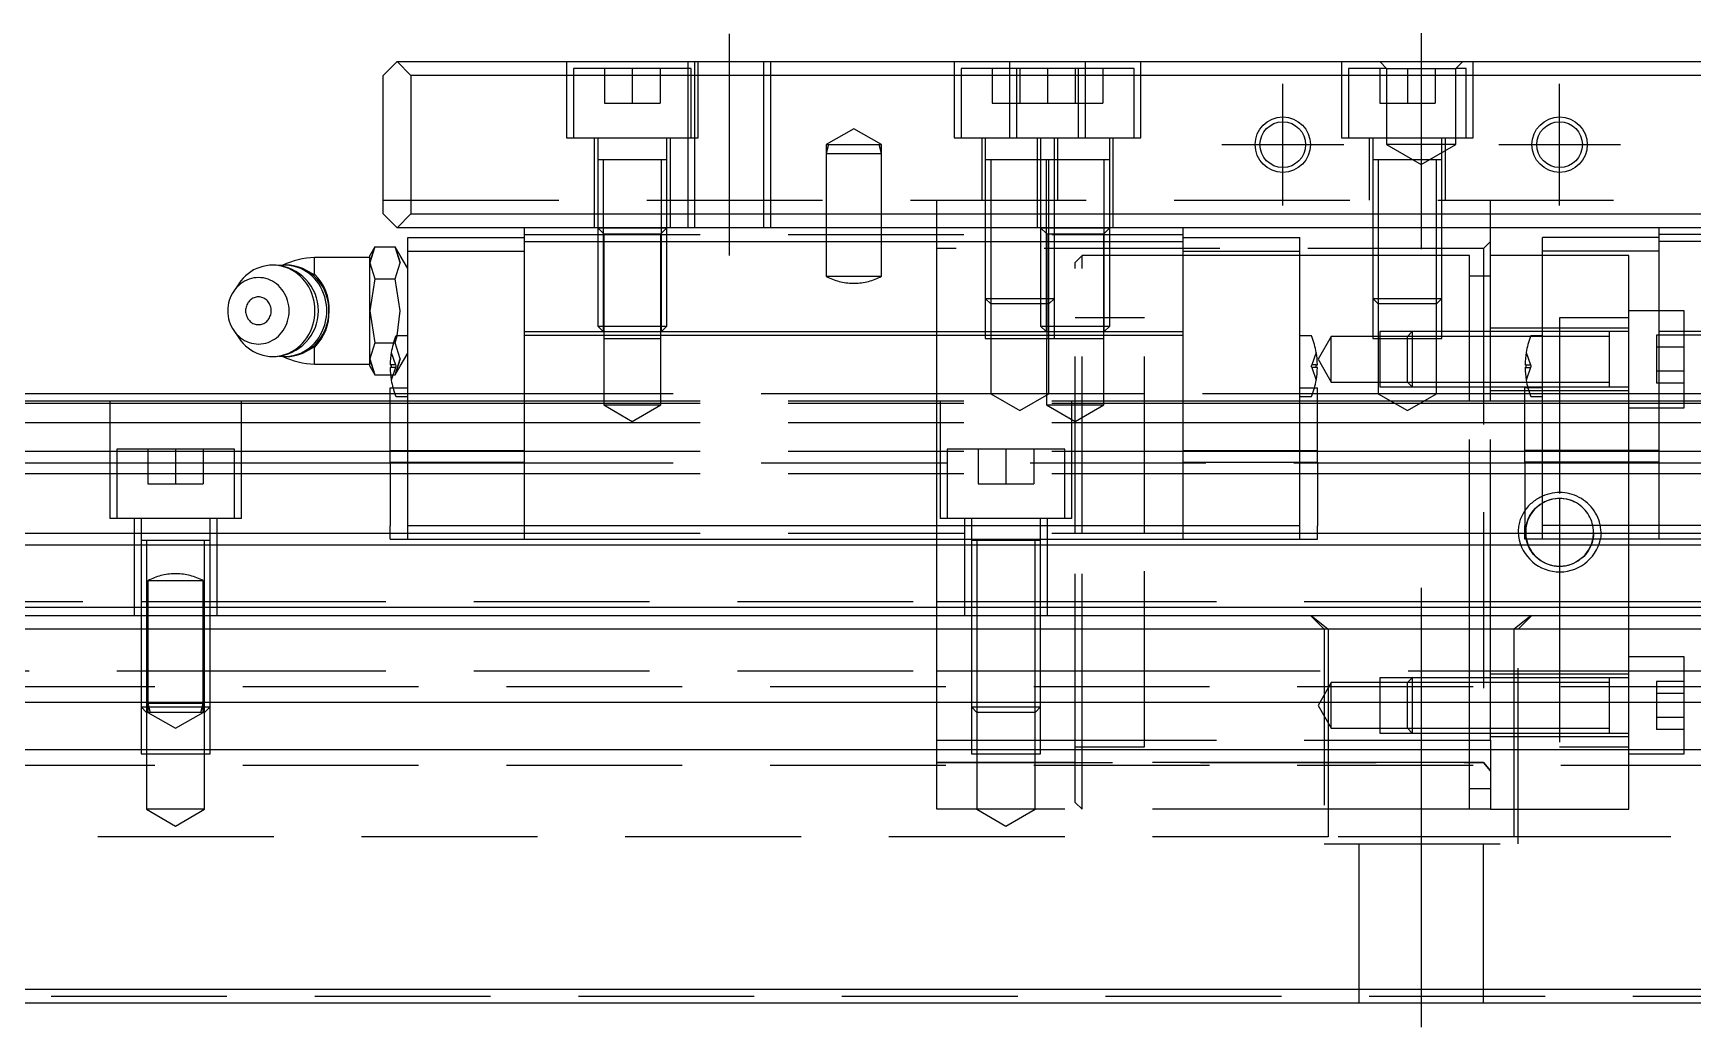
# Model space of a CAD drawing. Extents: x -25 to 921, y -348 to 120.
# Drawn here: x 189.7 to 309.6, y -324.6 to -252.5 of the extents above; entities that cross this region are included whole.
import ezdxf

# ---------------------------------------------------------------- set-up
doc = ezdxf.new("R2010")
doc.units = 0
doc.linetypes.add('CENTER', pattern=[50.8, 31.75, -6.35, 6.35, -6.35])
doc.linetypes.add('DASHED', pattern=[19.05, 12.7, -6.35])
doc.layers.get('0').update_dxf_attribs({"linetype": 'CONTINUOUS'})
doc.layers.add('CENTER', color=1, linetype='CENTER')

msp = doc.modelspace()

# ---------------------------------------------------------------- linework, layer by layer
at = {"color": 7, "linetype": 'CONTINUOUS'}
for p, q in [((216, -254.57), (215, -255.57)), ((216, -254.57), (364, -254.57)), ((217, -255.57), (216, -254.57)), ((215, -265.57), (215, -255.57)), ((363, -255.57), (217, -255.57)), ((217, -255.57), (217, -265.57)), ((235.5, -261.67), (230.5, -261.67)), ((235.5, -261.67), (230.5, -261.67)), ((262.35, -261.67), (258.5, -261.67)), ((262.5, -261.67), (262.35, -261.67)), ((267.5, -261.67), (262.5, -261.67)), ((291.5, -261.67), (286.5, -261.67)), ((291.5, -261.67), (286.5, -261.67)), ((215, -265.57), (216, -266.57)), ((216, -266.57), (217, -265.57)), ((217, -265.57), (363, -265.57)), ((364, -266.57), (216, -266.57)), ((216.77, -267.27), (225.2, -267.27)), ((216.77, -268.27), (216.77, -267.27)), ((225.2, -267.57), (225.2, -266.57)), ((272.8, -267.57), (272.8, -266.57)), ((272.8, -267.27), (281.23, -267.27)), ((281.23, -268.27), (281.23, -267.27)), ((295, -279.07), (295, -266.57)), ((307.2, -267.27), (298.77, -267.27)), ((298.77, -268.27), (298.77, -267.27)), ((307.2, -267.57), (307.2, -266.57)), ((214.4, -267.95), (214.04, -268.57)), ((214.4, -267.95), (214.04, -269.11)), ((214.04, -269.11), (214.04, -268.57)), ((214.4, -267.95), (214.4, -267.95)), ((214.4, -267.95), (215.87, -267.95)), ((216.22, -268.57), (215.87, -267.95)), ((216.22, -269.11), (215.87, -267.95)), ((216.77, -269.51), (216.22, -268.57)), ((216.77, -268.27), (225.2, -268.27)), ((216.77, -288.07), (216.77, -268.27)), ((225.2, -274.07), (225.2, -267.57)), ((225.2, -267.57), (272.8, -267.57)), ((272.8, -274.07), (272.8, -267.57)), ((272.8, -268.27), (281.23, -268.27)), ((281.23, -288.07), (281.23, -268.27)), ((298.77, -268.57), (295, -268.57)), ((298.77, -288.07), (298.77, -268.27)), ((307.2, -268.27), (298.77, -268.27)), ((307.2, -274.07), (307.2, -267.57)), ((354.8, -267.57), (307.2, -267.57)), ((205.44, -269.75), (205.24, -269.89)), ((205.64, -269.62), (205.44, -269.75)), ((205.86, -269.52), (205.64, -269.62)), ((206.08, -269.43), (205.86, -269.52)), ((206.31, -269.36), (206.08, -269.43)), ((206.55, -269.31), (206.31, -269.36)), ((206.78, -269.28), (206.55, -269.31)), ((207.02, -269.27), (206.78, -269.28)), ((207.26, -269.28), (207.02, -269.27)), ((207.5, -269.31), (207.26, -269.28)), ((207.88, -269.27), (207.47, -269.3)), ((207.73, -269.36), (207.5, -269.31)), ((207.96, -269.43), (207.73, -269.36)), ((208.12, -269.28), (207.88, -269.27)), ((208.03, -269.27), (207.88, -269.27)), ((208.19, -269.52), (207.96, -269.43)), ((208.27, -269.28), (208.03, -269.27)), ((208.36, -269.31), (208.12, -269.28)), ((208.4, -269.63), (208.19, -269.52)), ((208.51, -269.31), (208.27, -269.28)), ((208.59, -269.36), (208.36, -269.31)), ((208.61, -269.76), (208.4, -269.63)), ((208.74, -269.36), (208.51, -269.31)), ((208.82, -269.43), (208.59, -269.36)), ((208.81, -269.9), (208.61, -269.76)), ((208.97, -269.43), (208.74, -269.36)), ((209.04, -269.52), (208.82, -269.43)), ((209.2, -269.52), (208.97, -269.43)), ((209.26, -269.63), (209.04, -269.52)), ((209.42, -269.63), (209.2, -269.52)), ((209.47, -269.76), (209.26, -269.63)), ((209.28, -269.56), (210.04, -269.96)), ((209.62, -269.76), (209.42, -269.63)), ((209.67, -269.9), (209.47, -269.76)), ((209.82, -269.9), (209.62, -269.76)), ((214.04, -268.72), (210.04, -268.72)), ((210.04, -269.96), (210.04, -268.72)), ((214.04, -272.57), (214.04, -269.11)), ((214.04, -269.11), (214.4, -270.26)), ((215.87, -270.26), (216.22, -269.11)), ((204.56, -270.61), (204.2, -271.15)), ((204.31, -271), (204.2, -271.15)), ((204.43, -270.86), (204.31, -271)), ((204.56, -270.73), (204.43, -270.86)), ((204.71, -270.41), (204.56, -270.61)), ((204.69, -270.62), (204.56, -270.73)), ((204.84, -270.52), (204.69, -270.62)), ((204.88, -270.22), (204.71, -270.41)), ((204.99, -270.43), (204.84, -270.52)), ((205.05, -270.05), (204.88, -270.22)), ((205.15, -270.35), (204.99, -270.43)), ((205.24, -269.89), (205.05, -270.05)), ((205.31, -270.28), (205.15, -270.35)), ((205.48, -270.23), (205.31, -270.28)), ((205.65, -270.2), (205.48, -270.23)), ((205.82, -270.18), (205.65, -270.2)), ((206, -270.17), (205.82, -270.18)), ((206.17, -270.18), (206, -270.17)), ((206.34, -270.2), (206.17, -270.18)), ((206.51, -270.24), (206.34, -270.2)), ((206.68, -270.29), (206.51, -270.24)), ((206.84, -270.36), (206.68, -270.29)), ((207, -270.44), (206.84, -270.36)), ((207.15, -270.53), (207, -270.44)), ((207.29, -270.63), (207.15, -270.53)), ((207.43, -270.75), (207.29, -270.63)), ((207.56, -270.88), (207.43, -270.75)), ((207.67, -271.02), (207.56, -270.88)), ((209, -270.06), (208.81, -269.9)), ((209.17, -270.24), (209, -270.06)), ((209.34, -270.43), (209.17, -270.24)), ((209.49, -270.63), (209.34, -270.43)), ((209.62, -270.85), (209.49, -270.63)), ((209.74, -271.07), (209.62, -270.85)), ((209.86, -270.06), (209.67, -269.9)), ((210.01, -270.06), (209.82, -269.9)), ((210.03, -270.24), (209.86, -270.06)), ((210.19, -270.24), (210.01, -270.06)), ((210.2, -270.43), (210.03, -270.24)), ((210.35, -270.43), (210.19, -270.24)), ((210.34, -270.63), (210.2, -270.43)), ((210.48, -270.85), (210.34, -270.63)), ((210.5, -270.63), (210.35, -270.43)), ((210.59, -271.07), (210.48, -270.85)), ((210.63, -270.85), (210.5, -270.63)), ((210.75, -271.07), (210.63, -270.85)), ((214.4, -270.26), (214.04, -272.57)), ((214.4, -270.26), (215.87, -270.26)), ((216.22, -272.57), (215.87, -270.26)), ((203.8, -272.19), (203.77, -272.38)), ((203.83, -272), (203.8, -272.19)), ((203.88, -271.82), (203.83, -272)), ((203.94, -271.64), (203.88, -271.82)), ((204.02, -271.47), (203.94, -271.64)), ((204.1, -271.3), (204.02, -271.47)), ((204.2, -271.15), (204.1, -271.3)), ((205.15, -272.15), (205.12, -272.23)), ((205.19, -272.07), (205.15, -272.15)), ((205.23, -272), (205.19, -272.07)), ((205.28, -271.93), (205.23, -272)), ((205.33, -271.86), (205.28, -271.93)), ((205.39, -271.8), (205.33, -271.86)), ((205.46, -271.75), (205.39, -271.8)), ((205.52, -271.7), (205.46, -271.75)), ((205.59, -271.66), (205.52, -271.7)), ((205.67, -271.63), (205.59, -271.66)), ((205.75, -271.6), (205.67, -271.63)), ((205.82, -271.59), (205.75, -271.6)), ((205.9, -271.57), (205.82, -271.59)), ((205.99, -271.57), (205.9, -271.57)), ((206.07, -271.57), (205.99, -271.57)), ((206.15, -271.59), (206.07, -271.57)), ((206.22, -271.6), (206.15, -271.59)), ((206.3, -271.63), (206.22, -271.6)), ((206.38, -271.66), (206.3, -271.63)), ((206.45, -271.7), (206.38, -271.66)), ((206.52, -271.75), (206.45, -271.7)), ((206.58, -271.8), (206.52, -271.75)), ((206.64, -271.86), (206.58, -271.8)), ((206.69, -271.93), (206.64, -271.86)), ((206.74, -272), (206.69, -271.93)), ((206.79, -272.07), (206.74, -272)), ((206.82, -272.15), (206.79, -272.07)), ((206.85, -272.23), (206.82, -272.15)), ((207.78, -271.16), (207.67, -271.02)), ((207.88, -271.32), (207.78, -271.16)), ((207.96, -271.48), (207.88, -271.32)), ((208.03, -271.65), (207.96, -271.48)), ((208.09, -271.83), (208.03, -271.65)), ((208.14, -272.01), (208.09, -271.83)), ((208.18, -272.2), (208.14, -272.01)), ((208.2, -272.38), (208.18, -272.2)), ((209.84, -271.31), (209.74, -271.07)), ((209.92, -271.55), (209.84, -271.31)), ((209.98, -271.8), (209.92, -271.55)), ((210.03, -272.05), (209.98, -271.8)), ((210.06, -272.31), (210.03, -272.05)), ((210.69, -271.31), (210.59, -271.07)), ((210.78, -271.55), (210.69, -271.31)), ((210.85, -271.31), (210.75, -271.07)), ((210.84, -271.8), (210.78, -271.55)), ((210.89, -272.05), (210.84, -271.8)), ((210.93, -271.55), (210.85, -271.31)), ((210.92, -272.31), (210.89, -272.05)), ((211, -271.8), (210.93, -271.55)), ((211.04, -272.05), (211, -271.8)), ((211.07, -272.31), (211.04, -272.05)), ((203.77, -272.38), (203.77, -272.57)), ((203.77, -272.57), (203.77, -272.76)), ((203.77, -272.76), (203.8, -272.95)), ((203.8, -272.95), (203.83, -273.14)), ((203.83, -273.14), (203.88, -273.32)), ((203.88, -273.32), (203.94, -273.5)), ((205.08, -272.4), (205.06, -272.48)), ((205.06, -272.48), (205.06, -272.57)), ((205.06, -272.57), (205.06, -272.66)), ((205.06, -272.66), (205.08, -272.74)), ((205.09, -272.31), (205.08, -272.4)), ((205.08, -272.74), (205.09, -272.83)), ((205.12, -272.23), (205.09, -272.31)), ((205.09, -272.83), (205.12, -272.91)), ((205.12, -272.91), (205.15, -272.99)), ((205.15, -272.99), (205.19, -273.07)), ((205.19, -273.07), (205.23, -273.14)), ((205.23, -273.14), (205.28, -273.21)), ((205.28, -273.21), (205.33, -273.28)), ((205.33, -273.28), (205.39, -273.34)), ((205.39, -273.34), (205.46, -273.39)), ((205.46, -273.39), (205.52, -273.44)), ((206.45, -273.44), (206.52, -273.39)), ((206.52, -273.39), (206.58, -273.34)), ((206.58, -273.34), (206.64, -273.28)), ((206.64, -273.28), (206.69, -273.21)), ((206.69, -273.21), (206.74, -273.14)), ((206.74, -273.14), (206.79, -273.07)), ((206.79, -273.07), (206.82, -272.99)), ((206.82, -272.99), (206.85, -272.91)), ((206.88, -272.31), (206.85, -272.23)), ((206.85, -272.91), (206.88, -272.83)), ((206.9, -272.4), (206.88, -272.31)), ((206.88, -272.83), (206.9, -272.74)), ((206.91, -272.48), (206.9, -272.4)), ((206.9, -272.74), (206.91, -272.66)), ((206.91, -272.57), (206.91, -272.48)), ((206.91, -272.66), (206.91, -272.57)), ((208.03, -273.49), (208.09, -273.31)), ((208.09, -273.31), (208.14, -273.13)), ((208.14, -273.13), (208.18, -272.94)), ((208.18, -272.94), (208.2, -272.76)), ((208.2, -272.57), (208.2, -272.38)), ((208.2, -272.76), (208.2, -272.57)), ((209.92, -273.59), (209.98, -273.34)), ((209.98, -273.34), (210.03, -273.09)), ((210.03, -273.09), (210.06, -272.83)), ((210.07, -272.57), (210.06, -272.31)), ((210.06, -272.83), (210.07, -272.57)), ((210.78, -273.59), (210.84, -273.34)), ((210.84, -273.34), (210.89, -273.09)), ((210.89, -273.09), (210.92, -272.83)), ((210.93, -272.57), (210.92, -272.31)), ((210.92, -272.83), (210.93, -272.57)), ((210.93, -273.59), (211, -273.34)), ((211, -273.34), (211.04, -273.09)), ((211.04, -273.09), (211.07, -272.83)), ((211.08, -272.57), (211.07, -272.31)), ((211.07, -272.83), (211.08, -272.57)), ((214.04, -276.03), (214.04, -272.57)), ((214.04, -272.57), (214.4, -274.88)), ((216, -274.37), (216.22, -272.57)), ((203.94, -273.5), (204.02, -273.67)), ((204.02, -273.67), (204.1, -273.84)), ((204.1, -273.84), (204.2, -273.99)), ((204.2, -273.99), (204.31, -274.14)), ((204.2, -273.99), (204.56, -274.53)), ((204.31, -274.14), (204.43, -274.28)), ((204.43, -274.28), (204.56, -274.41)), ((204.56, -274.41), (204.69, -274.52)), ((204.56, -274.53), (204.71, -274.73)), ((204.69, -274.52), (204.84, -274.62)), ((205.52, -273.44), (205.59, -273.48)), ((205.59, -273.48), (205.67, -273.51)), ((205.67, -273.51), (205.75, -273.54)), ((205.75, -273.54), (205.82, -273.55)), ((205.82, -273.55), (205.9, -273.57)), ((205.9, -273.57), (205.99, -273.57)), ((205.99, -273.57), (206.07, -273.57)), ((206.07, -273.57), (206.15, -273.55)), ((206.15, -273.55), (206.22, -273.54)), ((206.22, -273.54), (206.3, -273.51)), ((206.3, -273.51), (206.38, -273.48)), ((206.38, -273.48), (206.45, -273.44)), ((207.15, -274.61), (207.29, -274.51)), ((207.29, -274.51), (207.43, -274.39)), ((207.43, -274.39), (207.56, -274.26)), ((207.56, -274.26), (207.67, -274.12)), ((207.67, -274.12), (207.78, -273.98)), ((207.78, -273.98), (207.88, -273.82)), ((207.88, -273.82), (207.96, -273.66)), ((207.96, -273.66), (208.03, -273.49)), ((209.34, -274.71), (209.49, -274.51)), ((209.49, -274.51), (209.62, -274.29)), ((209.62, -274.29), (209.74, -274.07)), ((209.74, -274.07), (209.84, -273.83)), ((209.84, -273.83), (209.92, -273.59)), ((210.2, -274.71), (210.34, -274.51)), ((210.34, -274.51), (210.48, -274.29)), ((210.35, -274.71), (210.5, -274.51)), ((210.48, -274.29), (210.59, -274.07)), ((210.5, -274.51), (210.63, -274.29)), ((210.59, -274.07), (210.69, -273.83)), ((210.63, -274.29), (210.75, -274.07)), ((210.69, -273.83), (210.78, -273.59)), ((210.75, -274.07), (210.85, -273.83)), ((210.85, -273.83), (210.93, -273.59)), ((216.77, -274.37), (215.99, -274.37)), ((225.2, -274.32), (225.2, -274.07)), ((225.2, -274.07), (272.8, -274.07)), ((225.2, -288.07), (225.2, -274.32)), ((225.2, -274.32), (272.8, -274.32)), ((272.8, -274.32), (272.8, -274.07)), ((272.8, -288.07), (272.8, -274.32)), ((282.01, -274.37), (281.23, -274.37)), ((298.77, -274.37), (297.99, -274.37)), ((307.2, -274.32), (307.2, -274.07)), ((354.8, -274.07), (307.2, -274.07)), ((307.2, -288.07), (307.2, -274.32)), ((354.8, -274.32), (307.2, -274.32)), ((204.71, -274.73), (204.88, -274.92)), ((204.84, -274.62), (204.99, -274.71)), ((204.88, -274.92), (205.05, -275.09)), ((204.99, -274.71), (205.15, -274.79)), ((205.05, -275.09), (205.24, -275.25)), ((205.15, -274.79), (205.31, -274.86)), ((205.24, -275.25), (205.44, -275.39)), ((205.31, -274.86), (205.48, -274.91)), ((205.44, -275.39), (205.64, -275.52)), ((205.48, -274.91), (205.65, -274.94)), ((205.64, -275.52), (205.86, -275.62)), ((205.65, -274.94), (205.82, -274.96)), ((205.82, -274.96), (206, -274.97)), ((205.86, -275.62), (206.08, -275.71)), ((206, -274.97), (206.17, -274.96)), ((206.08, -275.71), (206.31, -275.78)), ((206.17, -274.96), (206.34, -274.94)), ((206.31, -275.78), (206.55, -275.83)), ((206.34, -274.94), (206.51, -274.9)), ((206.51, -274.9), (206.68, -274.85)), ((206.68, -274.85), (206.84, -274.78)), ((206.84, -274.78), (207, -274.7)), ((207, -274.7), (207.15, -274.61)), ((207.5, -275.83), (207.73, -275.78)), ((207.73, -275.78), (207.96, -275.71)), ((207.96, -275.71), (208.19, -275.62)), ((208.19, -275.62), (208.4, -275.51)), ((208.36, -275.83), (208.59, -275.78)), ((208.4, -275.51), (208.61, -275.38)), ((208.51, -275.83), (208.74, -275.78)), ((208.59, -275.78), (208.82, -275.71)), ((208.61, -275.38), (208.81, -275.24)), ((208.74, -275.78), (208.97, -275.71)), ((208.81, -275.24), (209, -275.08)), ((208.82, -275.71), (209.04, -275.62)), ((208.97, -275.71), (209.2, -275.62)), ((209, -275.08), (209.17, -274.9)), ((209.04, -275.62), (209.26, -275.51)), ((209.17, -274.9), (209.34, -274.71)), ((209.2, -275.62), (209.42, -275.51)), ((209.26, -275.51), (209.47, -275.38)), ((210.04, -275.18), (209.28, -275.58)), ((209.42, -275.51), (209.62, -275.38)), ((209.47, -275.38), (209.67, -275.24)), ((209.62, -275.38), (209.82, -275.24)), ((209.67, -275.24), (209.86, -275.08)), ((209.82, -275.24), (210.01, -275.08)), ((209.86, -275.08), (210.03, -274.9)), ((210.01, -275.08), (210.19, -274.9)), ((210.03, -274.9), (210.2, -274.71)), ((210.04, -276.42), (210.04, -275.18)), ((210.19, -274.9), (210.35, -274.71)), ((214.4, -274.88), (214.04, -276.03)), ((214.4, -274.88), (215.74, -274.88)), ((206.55, -275.83), (206.78, -275.86)), ((206.78, -275.86), (207.02, -275.87)), ((207.02, -275.87), (207.26, -275.86)), ((207.26, -275.86), (207.5, -275.83)), ((207.47, -275.84), (207.88, -275.87)), ((207.88, -275.87), (208.12, -275.86)), ((207.88, -275.87), (208.03, -275.87)), ((208.03, -275.87), (208.27, -275.86)), ((208.12, -275.86), (208.36, -275.83)), ((208.27, -275.86), (208.51, -275.83)), ((210.04, -276.42), (214.04, -276.42)), ((214.04, -276.57), (214.04, -276.03)), ((214.04, -276.03), (214.4, -277.19)), ((214.04, -276.57), (214.4, -277.19)), ((215.5, -276.47), (215.58, -276.47)), ((215.58, -276.67), (215.5, -276.67)), ((215.58, -276.47), (215.58, -276.67)), ((282.42, -276.67), (282.42, -276.47)), ((282.42, -276.47), (282.5, -276.47)), ((282.5, -276.67), (282.42, -276.67)), ((297.58, -276.47), (297.5, -276.47)), ((297.5, -276.67), (297.58, -276.67)), ((297.58, -276.67), (297.58, -276.47)), ((214.4, -277.19), (214.4, -277.19)), ((214.4, -277.19), (215.53, -277.19)), ((215.5, -278.14), (215.71, -278.14)), ((215.5, -280.74), (215.5, -278.14)), ((282.29, -278.14), (282.5, -278.14)), ((282.5, -280.74), (282.5, -278.14)), ((297.71, -278.14), (297.5, -278.14)), ((297.5, -280.74), (297.5, -278.14)), ((303.6, -278.07), (303.6, -278.07)), ((0, -279.07), (215.5, -279.07)), ((0, -279.23), (215.5, -279.23)), ((215.5, -278.57), (28, -278.57)), ((215.99, -278.77), (216.77, -278.77)), ((281.23, -278.77), (282.01, -278.77)), ((282.5, -279.07), (297.5, -279.07)), ((282.5, -279.23), (297.5, -279.23)), ((297.99, -278.77), (298.77, -278.77)), ((0, -280.63), (215.5, -280.63)), ((215.5, -282.65), (215.5, -280.74)), ((282.5, -280.63), (297.5, -280.63)), ((282.5, -282.65), (282.5, -280.74)), ((297.5, -282.65), (297.5, -280.74)), ((0, -282.71), (215.5, -282.71)), ((215.5, -282.65), (216.77, -282.65)), ((215.5, -283.5), (215.5, -282.65)), ((281.23, -282.65), (282.5, -282.65)), ((282.5, -283.5), (282.5, -282.65)), ((282.5, -282.71), (297.5, -282.71)), ((298.77, -282.65), (297.5, -282.65)), ((297.5, -283.5), (297.5, -282.65)), ((215.5, -283.5), (215.5, -288.11)), ((215.5, -283.5), (216.77, -283.5)), ((281.23, -283.5), (282.5, -283.5)), ((282.5, -283.5), (282.5, -288.11)), ((297.5, -283.5), (297.5, -288.11)), ((298.77, -283.5), (297.5, -283.5)), ((0, -284.33), (215.5, -284.33)), ((282.5, -284.33), (297.5, -284.33)), ((0, -288.62), (215.5, -288.62)), ((215.5, -289.07), (215.5, -288.11)), ((216.77, -289.07), (216.77, -288.07)), ((216.77, -288.07), (225.2, -288.07)), ((225.2, -289.07), (225.2, -288.07)), ((225.2, -288.07), (272.8, -288.07)), ((272.8, -288.07), (281.23, -288.07)), ((272.8, -289.07), (272.8, -288.07)), ((281.23, -289.07), (281.23, -288.07)), ((282.5, -289.07), (282.5, -288.11)), ((282.5, -288.62), (297.5, -288.62)), ((297.5, -289.07), (297.5, -288.11)), ((298.77, -289.07), (298.77, -288.07)), ((307.2, -288.07), (298.77, -288.07)), ((307.2, -289.07), (307.2, -288.07)), ((354.8, -288.07), (307.2, -288.07)), ((0, -289.47), (580, -289.47)), ((215.5, -289.07), (216.77, -289.07)), ((216.77, -289.07), (225.2, -289.07)), ((225.2, -289.07), (272.8, -289.07)), ((262.5, -289.17), (257.5, -289.17)), ((262.5, -289.17), (257.5, -289.17)), ((272.8, -289.07), (281.23, -289.07)), ((281.23, -289.07), (282.5, -289.07)), ((298.77, -289.07), (297.5, -289.07)), ((307.2, -289.07), (298.77, -289.07)), ((354.8, -289.07), (307.2, -289.07)), ((0, -293.97), (580, -293.97)), ((1, -294.57), (579, -294.57)), ((578, -295.57), (2, -295.57)), ((578, -300.87), (2, -300.87)), ((578, -304.27), (2, -304.27)), ((579, -322.57), (1, -322.57)), ((2, -321.57), (578, -321.57))]:
    msp.add_line(p, q, dxfattribs=at)
at = {"color": 3, "linetype": 'DASHED'}
for p, q in [((228.25, -254.57), (228.25, -260.07)), ((228.75, -255.07), (228.75, -260.07)), ((237.25, -255.07), (228.75, -255.07)), ((231, -255.07), (231, -257.57)), ((233, -255.07), (233, -257.57)), ((235, -255.07), (235, -257.57)), ((237, -254.57), (237, -255.07)), ((237, -255.07), (237, -260.07)), ((237.25, -260.07), (237.25, -255.07)), ((237.5, -254.57), (237.5, -266.57)), ((237.75, -260.07), (237.75, -254.57)), ((242.5, -266.57), (242.5, -254.57)), ((243, -266.57), (243, -254.57)), ((256.25, -254.57), (256.25, -260.07)), ((256.75, -255.07), (256.75, -260.07)), ((260.75, -255.07), (256.75, -255.07)), ((259, -255.07), (259, -257.57)), ((260.25, -254.57), (260.25, -260.07)), ((260.75, -255.07), (260.75, -260.07)), ((269.25, -255.07), (260.75, -255.07)), ((261, -255.07), (261, -257.57)), ((263, -255.07), (263, -257.57)), ((265, -255.07), (265, -257.57)), ((265.25, -260.07), (265.25, -255.07)), ((265.75, -260.07), (265.75, -254.57)), ((267, -255.07), (267, -257.57)), ((269.25, -260.07), (269.25, -255.07)), ((269.75, -260.07), (269.75, -254.57)), ((284.25, -254.57), (284.25, -260.07)), ((284.75, -255.07), (284.75, -260.07)), ((287.5, -255.07), (284.75, -255.07)), ((287, -254.57), (287.5, -255.07)), ((287, -255.07), (287, -257.57)), ((287.5, -255.07), (287.5, -260.57)), ((287.5, -255.07), (292.5, -255.07)), ((289, -255.07), (289, -257.57)), ((291, -255.07), (291, -257.57)), ((292.5, -255.07), (293, -254.57)), ((292.5, -260.57), (292.5, -255.07)), ((293.25, -255.07), (292.5, -255.07)), ((293.25, -260.07), (293.25, -255.07)), ((293.75, -260.07), (293.75, -254.57)), ((231, -257.57), (233, -257.57)), ((233, -257.57), (235, -257.57)), ((259, -257.57), (261, -257.57)), ((261, -257.57), (263, -257.57)), ((263, -257.57), (265, -257.57)), ((265, -257.57), (267, -257.57)), ((287, -257.57), (289, -257.57)), ((289, -257.57), (291, -257.57)), ((228.25, -260.07), (237.75, -260.07)), ((230.25, -260.07), (230.25, -266.57)), ((230.5, -260.07), (230.5, -261.67)), ((235.5, -261.67), (235.5, -260.07)), ((235.75, -266.57), (235.75, -260.07)), ((237, -260.07), (237, -266.57)), ((249, -259.42), (247, -260.57)), ((251, -260.57), (249, -259.42)), ((256.25, -260.07), (260.25, -260.07)), ((258.25, -260.07), (258.25, -264.57)), ((258.5, -260.07), (258.5, -261.67)), ((260.25, -260.07), (269.75, -260.07)), ((262.25, -260.07), (262.25, -266.57)), ((262.5, -260.07), (262.5, -261.67)), ((263.5, -261.67), (263.5, -260.07)), ((263.75, -264.57), (263.75, -260.07)), ((267.5, -261.67), (267.5, -260.07)), ((267.75, -266.57), (267.75, -260.07)), ((284.25, -260.07), (293.75, -260.07)), ((286.25, -260.07), (286.25, -264.57)), ((286.5, -260.07), (286.5, -261.67)), ((291.5, -261.67), (291.5, -260.07)), ((291.75, -264.57), (291.75, -260.07)), ((247, -260.57), (247, -261.2)), ((247.17, -260.57), (247, -261.2)), ((247, -260.57), (249, -260.57)), ((247, -261.2), (247, -266.57)), ((247, -261.2), (251, -261.2)), ((249, -260.57), (251, -260.57)), ((251, -261.2), (250.83, -260.57)), ((251, -261.2), (251, -260.57)), ((251, -266.57), (251, -261.2)), ((287.5, -260.57), (290, -262.01)), ((292.5, -260.57), (287.5, -260.57)), ((290, -262.01), (292.5, -260.57)), ((230.5, -261.67), (230.5, -261.68)), ((230.5, -261.67), (230.5, -266.57)), ((230.5, -261.67), (230.5, -261.67)), ((235.5, -261.67), (230.5, -261.67)), ((230.9, -261.67), (230.9, -266.57)), ((235.1, -266.57), (235.1, -261.67)), ((235.5, -261.68), (235.5, -261.67)), ((235.5, -261.67), (235.5, -261.67)), ((235.5, -266.57), (235.5, -261.67)), ((258.5, -261.67), (258.5, -264.57)), ((258.5, -261.67), (258.5, -261.67)), ((258.5, -261.67), (258.5, -261.68)), ((263.5, -261.67), (258.5, -261.67)), ((258.9, -261.67), (258.9, -264.57)), ((262.5, -261.67), (262.5, -261.68)), ((262.5, -261.67), (262.5, -266.57)), ((262.5, -261.67), (262.5, -261.67)), ((267.5, -261.67), (262.5, -261.67)), ((262.9, -261.67), (262.9, -266.57)), ((263.1, -264.57), (263.1, -261.67)), ((263.5, -261.67), (263.5, -261.67)), ((263.5, -264.57), (263.5, -261.67)), ((263.5, -261.68), (263.5, -261.67)), ((267.1, -266.57), (267.1, -261.67)), ((267.5, -261.68), (267.5, -261.67)), ((267.5, -261.67), (267.5, -261.67)), ((267.5, -266.57), (267.5, -261.67)), ((286.5, -261.67), (286.5, -264.57)), ((286.5, -261.67), (286.5, -261.67)), ((286.5, -261.67), (286.5, -261.68)), ((291.5, -261.67), (286.5, -261.67)), ((286.9, -261.67), (286.9, -264.57)), ((291.1, -264.57), (291.1, -261.67)), ((291.5, -261.67), (291.5, -261.67)), ((291.5, -264.57), (291.5, -261.67)), ((291.5, -261.68), (291.5, -261.67)), ((215, -264.57), (365, -264.57)), ((255, -266.57), (255, -264.57)), ((258.5, -264.57), (258.5, -266.57)), ((258.5, -264.57), (258.5, -266.57)), ((258.9, -264.57), (258.9, -266.57)), ((263.1, -266.57), (263.1, -264.57)), ((263.5, -266.57), (263.5, -264.57)), ((263.5, -266.57), (263.5, -264.57)), ((286.5, -264.57), (286.5, -266.57)), ((286.5, -264.57), (286.5, -266.57)), ((286.9, -264.57), (286.9, -266.57)), ((291.1, -266.57), (291.1, -264.57)), ((291.5, -266.57), (291.5, -264.57)), ((291.5, -266.57), (291.5, -264.57)), ((295, -266.57), (295, -264.57)), ((225.2, -267.07), (272.8, -267.07)), ((230.5, -266.57), (230.94, -267.01)), ((230.5, -266.57), (230.5, -273.67)), ((230.5, -266.57), (235.5, -266.57)), ((230.9, -266.57), (230.9, -274.07)), ((230.94, -267.01), (230.94, -274.57)), ((230.94, -267.01), (235.06, -267.01)), ((235.06, -267.01), (235.5, -266.57)), ((235.06, -274.57), (235.06, -267.01)), ((235.1, -274.07), (235.1, -266.57)), ((235.5, -273.67), (235.5, -266.57)), ((247, -266.57), (247, -270.07)), ((251, -270.07), (251, -266.57)), ((255, -279.07), (255, -266.57)), ((258.5, -266.57), (258.5, -271.67)), ((258.5, -266.57), (258.5, -271.67)), ((258.9, -266.57), (258.9, -272.07)), ((262.5, -266.57), (262.94, -267.01)), ((262.5, -266.57), (262.5, -273.67)), ((262.5, -266.57), (267.5, -266.57)), ((262.9, -266.57), (262.9, -274.07)), ((262.94, -267.01), (262.94, -274.57)), ((262.94, -267.01), (267.06, -267.01)), ((263.1, -272.07), (263.1, -266.57)), ((263.5, -271.67), (263.5, -266.57)), ((263.5, -271.67), (263.5, -266.57)), ((267.06, -267.01), (267.5, -266.57)), ((267.06, -274.57), (267.06, -267.01)), ((267.1, -274.07), (267.1, -266.57)), ((267.5, -273.67), (267.5, -266.57)), ((286.5, -266.57), (286.5, -271.67)), ((286.5, -266.57), (286.5, -271.67)), ((286.9, -266.57), (286.9, -272.07)), ((291.1, -272.07), (291.1, -266.57)), ((291.5, -271.67), (291.5, -266.57)), ((291.5, -271.67), (291.5, -266.57)), ((354.8, -267.07), (307.2, -267.07)), ((214.04, -269.11), (214.4, -267.95)), ((215.87, -267.95), (216.22, -269.11)), ((294.5, -268.07), (255, -268.07)), ((265.5, -268.57), (265, -269.07)), ((267.1, -268.57), (265.5, -268.57)), ((265.5, -288.57), (265.5, -268.57)), ((267.5, -268.57), (267.1, -268.57)), ((272.8, -268.57), (267.5, -268.57)), ((281.23, -268.57), (272.8, -268.57)), ((286.5, -268.57), (281.23, -268.57)), ((286.9, -268.57), (286.5, -268.57)), ((291.1, -268.57), (286.9, -268.57)), ((291.5, -268.57), (291.1, -268.57)), ((293.5, -268.57), (291.5, -268.57)), ((293.5, -274.07), (293.5, -268.57)), ((295, -267.57), (294.5, -268.07)), ((294.5, -268.07), (294.5, -305.19)), ((305, -268.57), (298.77, -268.57)), ((305, -279.07), (305, -268.57)), ((265, -288.57), (265, -269.07)), ((247, -270.07), (251, -270.07)), ((248.94, -270.57), (249.06, -270.57)), ((295, -270.07), (293.5, -270.07)), ((258.5, -271.67), (258.9, -272.07)), ((258.5, -271.67), (258.5, -274.57)), ((258.5, -271.67), (262.5, -271.67)), ((258.9, -272.07), (258.9, -274.57)), ((262.5, -272.07), (258.9, -272.07)), ((262.5, -271.67), (262.9, -271.67)), ((262.9, -272.07), (262.5, -272.07)), ((262.9, -271.67), (263.5, -271.67)), ((263.1, -272.07), (262.9, -272.07)), ((263.1, -272.07), (263.5, -271.67)), ((263.1, -274.57), (263.1, -272.07)), ((263.5, -274.57), (263.5, -271.67)), ((286.5, -271.67), (286.9, -272.07)), ((286.5, -271.67), (286.5, -274.57)), ((286.5, -271.67), (291.5, -271.67)), ((286.9, -272.07), (286.9, -274.57)), ((291.1, -272.07), (286.9, -272.07)), ((291.1, -272.07), (291.5, -271.67)), ((291.1, -274.57), (291.1, -272.07)), ((291.5, -274.57), (291.5, -271.67)), ((270, -273.07), (265, -273.07)), ((270, -288.57), (270, -273.07)), ((305, -273.07), (300, -273.07)), ((300, -273.07), (300, -286.11)), ((307.2, -272.57), (305, -272.57)), ((309, -272.57), (307.2, -272.57)), ((309, -279.07), (309, -272.57)), ((215.87, -274.88), (216, -274.37)), ((230.5, -273.67), (230.9, -274.07)), ((230.5, -273.67), (235.5, -273.67)), ((230.93, -274.57), (230.93, -279.37)), ((230.93, -274.57), (235.07, -274.57)), ((235.07, -279.37), (235.07, -274.57)), ((235.1, -274.07), (235.5, -273.67)), ((258.5, -274.57), (263.5, -274.57)), ((258.9, -274.57), (258.9, -278.57)), ((262.5, -273.67), (262.9, -274.07)), ((262.5, -273.67), (267.5, -273.67)), ((262.93, -274.57), (262.93, -279.37)), ((262.93, -274.57), (267.07, -274.57)), ((263.1, -278.57), (263.1, -274.57)), ((267.07, -279.37), (267.07, -274.57)), ((267.1, -274.07), (267.5, -273.67)), ((283.5, -274.42), (282.55, -276.07)), ((287, -274.42), (283.5, -274.42)), ((283.5, -277.72), (283.5, -274.42)), ((286.5, -274.57), (291.5, -274.57)), ((286.9, -274.57), (286.9, -278.57)), ((289.35, -274.07), (287, -274.07)), ((287, -274.07), (287, -278.07)), ((289, -274.42), (287, -274.42)), ((289.35, -274.07), (289, -274.42)), ((295, -274.42), (289, -274.42)), ((289, -277.72), (289, -274.42)), ((295, -274.07), (289.35, -274.07)), ((295, -274.07), (289.35, -274.07)), ((289.35, -274.07), (289.35, -278.07)), ((291.1, -278.57), (291.1, -274.57)), ((293.5, -274.42), (293.5, -274.07)), ((293.5, -277.72), (293.5, -274.42)), ((305, -273.82), (295, -273.82)), ((298.77, -274.07), (295, -274.07)), ((297.9, -274.42), (295, -274.42)), ((298.77, -274.42), (297.9, -274.42)), ((303.6, -274.07), (298.77, -274.07)), ((303.6, -274.42), (298.77, -274.42)), ((303.6, -274.07), (303.59, -274.07)), ((305, -274.07), (303.6, -274.07)), ((303.6, -274.07), (303.6, -274.07)), ((303.6, -275.93), (303.6, -274.07)), ((303.6, -278.07), (303.6, -274.07)), ((303.6, -276.07), (303.6, -274.07)), ((309, -274.34), (307, -274.34)), ((307, -274.34), (307, -275.2)), ((215.58, -275.57), (215.9, -276.47)), ((215.74, -274.88), (215.87, -274.88)), ((216.22, -276.03), (215.87, -274.88)), ((216.22, -276.57), (216.77, -275.63)), ((282.42, -275.57), (282.1, -276.47)), ((297.58, -275.57), (297.9, -276.47)), ((307, -275.2), (307, -276.94)), ((309, -275.2), (307, -275.2)), ((214.4, -277.19), (214.04, -276.03)), ((215.9, -276.47), (215.58, -276.47)), ((215.9, -276.67), (215.58, -277.57)), ((215.9, -276.67), (215.58, -276.67)), ((216.22, -276.03), (215.87, -277.19)), ((215.87, -277.19), (216.22, -276.03)), ((215.87, -277.19), (216.22, -276.57)), ((215.9, -276.47), (215.94, -276.57)), ((215.9, -276.67), (215.94, -276.57)), ((282.1, -276.47), (282.06, -276.57)), ((282.1, -276.67), (282.06, -276.57)), ((282.42, -276.47), (282.1, -276.47)), ((282.1, -276.67), (282.42, -277.57)), ((282.42, -276.67), (282.1, -276.67)), ((282.55, -276.07), (283.5, -277.72)), ((297.58, -276.47), (297.9, -276.47)), ((297.9, -276.67), (297.58, -277.57)), ((297.58, -276.67), (297.9, -276.67)), ((297.9, -276.47), (297.94, -276.57)), ((297.9, -276.67), (297.94, -276.57)), ((303.6, -276.21), (303.6, -275.93)), ((303.6, -278.07), (303.6, -276.21)), ((307, -276.94), (307, -277.8)), ((309, -276.94), (307, -276.94)), ((215.53, -277.19), (215.87, -277.19)), ((215.71, -278.14), (216.77, -278.14)), ((281.23, -278.14), (282.29, -278.14)), ((283.5, -277.72), (287, -277.72)), ((287, -277.72), (289, -277.72)), ((287, -278.07), (289.35, -278.07)), ((289, -277.72), (289.35, -278.07)), ((289, -277.72), (295, -277.72)), ((289.35, -278.07), (295, -278.07)), ((289.35, -278.07), (295, -278.07)), ((293.5, -278.07), (293.5, -277.72)), ((293.5, -279.07), (293.5, -278.07)), ((295, -277.72), (297.61, -277.72)), ((295, -278.07), (297.69, -278.07)), ((297.61, -277.72), (298.77, -277.72)), ((297.69, -278.07), (298.77, -278.07)), ((298.77, -278.14), (297.71, -278.14)), ((298.77, -277.72), (303.6, -277.72)), ((298.77, -278.07), (303.6, -278.07)), ((303.59, -278.07), (303.6, -278.07)), ((303.6, -278.07), (305, -278.07)), ((303.6, -278.07), (303.6, -278.07)), ((309, -277.8), (307, -277.8)), ((195.25, -279.07), (195.25, -287.57)), ((204.75, -287.57), (204.75, -279.07)), ((215.84, -278.57), (215.5, -278.57)), ((215.5, -279.07), (216.77, -279.07)), ((215.5, -279.23), (216.77, -279.23)), ((216.77, -278.57), (215.84, -278.57)), ((225.2, -278.57), (216.77, -278.57)), ((216.77, -279.07), (225.2, -279.07)), ((216.77, -279.23), (225.2, -279.23)), ((255, -278.57), (225.2, -278.57)), ((225.2, -279.07), (272.8, -279.07)), ((225.2, -279.23), (272.8, -279.23)), ((230.93, -279.37), (233, -280.56)), ((230.93, -279.37), (235.07, -279.37)), ((233, -280.56), (235.07, -279.37)), ((258.9, -278.57), (255, -278.57)), ((255, -289.07), (255, -279.07)), ((255.25, -279.07), (255.25, -287.57)), ((258.9, -278.57), (261, -279.78)), ((263.1, -278.57), (258.9, -278.57)), ((261, -279.78), (263.1, -278.57)), ((262.93, -279.37), (265, -280.56)), ((262.93, -279.37), (267.07, -279.37)), ((270, -278.57), (263.1, -278.57)), ((264.75, -287.57), (264.75, -279.07)), ((265, -280.56), (267.07, -279.37)), ((286.9, -278.57), (270, -278.57)), ((272.8, -279.07), (281.23, -279.07)), ((272.8, -279.23), (281.23, -279.23)), ((281.23, -279.07), (282.5, -279.07)), ((281.23, -279.23), (282.5, -279.23)), ((286.9, -278.57), (289, -279.78)), ((291.1, -278.57), (286.9, -278.57)), ((289, -279.78), (291.1, -278.57)), ((293.5, -278.57), (291.1, -278.57)), ((295, -278.57), (293.5, -278.57)), ((293.5, -294.57), (293.5, -279.07)), ((295, -278.32), (305, -278.32)), ((297.5, -278.57), (295, -278.57)), ((295, -294.57), (295, -279.07)), ((297.84, -278.57), (297.5, -278.57)), ((297.5, -279.07), (298.77, -279.07)), ((297.5, -279.23), (298.77, -279.23)), ((298.77, -278.57), (297.84, -278.57)), ((300, -278.57), (298.77, -278.57)), ((298.77, -279.07), (307.2, -279.07)), ((298.77, -279.23), (307.2, -279.23)), ((305, -278.57), (300, -278.57)), ((307.2, -278.57), (305, -278.57)), ((305, -289.07), (305, -279.07)), ((309, -278.57), (307.2, -278.57)), ((307.2, -279.07), (354.8, -279.07)), ((307.2, -279.23), (354.8, -279.23)), ((354.8, -278.57), (309, -278.57)), ((309, -279.57), (309, -279.07)), ((305, -279.57), (307.2, -279.57)), ((307.2, -279.57), (309, -279.57)), ((215.5, -280.63), (216.77, -280.63)), ((216.77, -280.63), (225.2, -280.63)), ((225.2, -280.63), (272.8, -280.63)), ((272.8, -280.63), (281.23, -280.63)), ((281.23, -280.63), (282.5, -280.63)), ((297.5, -280.63), (298.77, -280.63)), ((298.77, -280.63), (307.2, -280.63)), ((307.2, -280.63), (354.8, -280.63)), ((195.75, -282.57), (195.75, -287.57)), ((204.25, -282.57), (195.75, -282.57)), ((198, -282.57), (198, -285.07)), ((200, -282.57), (200, -285.07)), ((202, -282.57), (202, -285.07)), ((204.25, -287.57), (204.25, -282.57)), ((215.5, -282.71), (216.77, -282.71)), ((216.77, -282.65), (225.2, -282.65)), ((216.77, -282.71), (225.2, -282.71)), ((225.2, -282.71), (272.8, -282.71)), ((255.75, -282.57), (255.75, -287.57)), ((264.25, -282.57), (255.75, -282.57)), ((258, -282.57), (258, -285.07)), ((260, -282.57), (260, -285.07)), ((262, -282.57), (262, -285.07)), ((264.25, -287.57), (264.25, -282.57)), ((272.8, -282.65), (281.23, -282.65)), ((272.8, -282.71), (281.23, -282.71)), ((281.23, -282.71), (282.5, -282.71)), ((297.5, -282.71), (298.77, -282.71)), ((307.2, -282.65), (298.77, -282.65)), ((298.77, -282.71), (307.2, -282.71)), ((307.2, -282.71), (354.8, -282.71)), ((195.75, -283.57), (144.25, -283.57)), ((204.25, -283.57), (195.75, -283.57)), ((215.5, -283.57), (204.25, -283.57)), ((216.77, -283.57), (215.5, -283.57)), ((216.77, -283.5), (225.2, -283.5)), ((225.2, -283.57), (216.77, -283.57)), ((255, -283.57), (225.2, -283.57)), ((255.75, -283.57), (255, -283.57)), ((293.5, -283.57), (255.75, -283.57)), ((272.8, -283.5), (281.23, -283.5)), ((295, -283.57), (293.5, -283.57)), ((297.5, -283.57), (295, -283.57)), ((298.77, -283.57), (297.5, -283.57)), ((307.2, -283.5), (298.77, -283.5)), ((305, -283.57), (298.77, -283.57)), ((307.2, -283.57), (305, -283.57)), ((315.75, -283.57), (307.2, -283.57)), ((198, -285.07), (200, -285.07)), ((200, -285.07), (202, -285.07)), ((215.5, -284.33), (216.77, -284.33)), ((216.77, -284.33), (225.2, -284.33)), ((225.2, -284.33), (272.8, -284.33)), ((258, -285.07), (260, -285.07)), ((260, -285.07), (262, -285.07)), ((272.8, -284.33), (281.23, -284.33)), ((281.23, -284.33), (282.5, -284.33)), ((297.5, -284.33), (298.77, -284.33)), ((298.77, -284.33), (307.2, -284.33)), ((307.2, -284.33), (354.8, -284.33)), ((300, -286.11), (300, -291.03)), ((204.75, -287.57), (195.25, -287.57)), ((197, -287.57), (197, -294.57)), ((197.5, -287.57), (197.5, -289.17)), ((202.5, -289.17), (202.5, -287.57)), ((203, -294.57), (203, -287.57)), ((264.75, -287.57), (255.25, -287.57)), ((257, -287.57), (257, -294.57)), ((257.5, -287.57), (257.5, -289.07)), ((262.5, -289.07), (262.5, -287.57)), ((263, -294.57), (263, -287.57)), ((215.5, -288.62), (216.77, -288.62)), ((216.77, -288.62), (225.2, -288.62)), ((225.2, -288.62), (272.8, -288.62)), ((265, -304.27), (265, -288.57)), ((265.5, -304.27), (265.5, -288.57)), ((270, -304.07), (270, -288.57)), ((272.8, -288.62), (281.23, -288.62)), ((281.23, -288.62), (282.5, -288.62)), ((297.5, -288.62), (298.77, -288.62)), ((298.77, -288.62), (307.2, -288.62)), ((303, -288.57), (302.95, -289.07)), ((307.2, -288.62), (354.8, -288.62)), ((197.5, -289.16), (197.5, -289.17)), ((197.5, -289.17), (197.5, -289.17)), ((197.5, -289.17), (197.5, -294.57)), ((202.5, -289.17), (197.5, -289.17)), ((197.9, -289.17), (197.9, -294.57)), ((202.1, -294.57), (202.1, -289.17)), ((202.5, -289.17), (202.5, -289.16)), ((202.5, -289.17), (202.5, -289.17)), ((202.5, -294.57), (202.5, -289.17)), ((255, -294.57), (255, -289.07)), ((257.5, -289.07), (257.5, -289.17)), ((257.5, -289.16), (257.5, -289.17)), ((257.5, -289.17), (257.5, -294.57)), ((257.5, -289.17), (257.5, -289.17)), ((262.5, -289.17), (257.5, -289.17)), ((257.9, -289.17), (257.9, -294.57)), ((262.1, -294.57), (262.1, -289.17)), ((262.5, -289.17), (262.5, -289.07)), ((262.5, -289.17), (262.5, -289.16)), ((262.5, -294.57), (262.5, -289.17)), ((262.5, -289.17), (262.5, -289.17)), ((305, -294.57), (305, -289.07)), ((300, -291.03), (300, -304.07)), ((198, -292.07), (198, -294.57)), ((202, -292.07), (198, -292.07)), ((200.06, -291.57), (199.94, -291.57)), ((202, -294.57), (202, -292.07)), ((142.5, -293.57), (197.5, -293.57)), ((197.5, -293.57), (197.9, -293.57)), ((197.9, -293.57), (198, -293.57)), ((198, -293.57), (202, -293.57)), ((202, -293.57), (202.1, -293.57)), ((202.1, -293.57), (202.5, -293.57)), ((202.5, -293.57), (255, -293.57)), ((255, -293.57), (257.5, -293.57)), ((257.5, -293.57), (257.9, -293.57)), ((257.9, -293.57), (262.1, -293.57)), ((262.1, -293.57), (262.5, -293.57)), ((262.5, -293.57), (293.5, -293.57)), ((293.5, -293.57), (295, -293.57)), ((295, -293.57), (305, -293.57)), ((305, -293.57), (317.5, -293.57)), ((197.5, -294.57), (197.5, -300.87)), ((197.5, -294.57), (197.5, -300.87)), ((197.9, -294.57), (197.9, -300.87)), ((198, -294.57), (198, -300.87)), ((202, -300.87), (202, -294.57)), ((202.1, -300.87), (202.1, -294.57)), ((202.5, -300.87), (202.5, -294.57)), ((202.5, -300.87), (202.5, -294.57)), ((255, -300.87), (255, -294.57)), ((257.5, -294.57), (257.5, -300.87)), ((257.5, -294.57), (257.5, -300.87)), ((257.9, -294.57), (257.9, -300.87)), ((262.1, -300.87), (262.1, -294.57)), ((262.5, -300.87), (262.5, -294.57)), ((262.5, -300.87), (262.5, -294.57)), ((282, -294.57), (283, -295.57)), ((282.06, -294.57), (283.29, -295.57)), ((293.5, -299.07), (293.5, -294.57)), ((295, -300.87), (295, -294.57)), ((297.94, -294.57), (296.71, -295.57)), ((297, -295.57), (298, -294.57)), ((305, -300.87), (305, -294.57)), ((283, -295.57), (283, -311.07)), ((283.29, -295.57), (283.29, -300.87)), ((296.71, -300.87), (296.71, -295.57)), ((297, -311.07), (297, -295.57)), ((176.71, -298.57), (197.5, -298.57)), ((197.5, -298.57), (197.9, -298.57)), ((197.9, -298.57), (198, -298.57)), ((198, -298.57), (202, -298.57)), ((202, -298.57), (202.1, -298.57)), ((202.1, -298.57), (202.5, -298.57)), ((202.5, -298.57), (255, -298.57)), ((255, -298.57), (257.5, -298.57)), ((257.5, -298.57), (257.9, -298.57)), ((257.9, -298.57), (262.1, -298.57)), ((262.1, -298.57), (262.5, -298.57)), ((262.5, -298.57), (270, -298.57)), ((270, -298.57), (293.5, -298.57)), ((293.5, -298.57), (295, -298.57)), ((295, -298.57), (296.71, -298.57)), ((296.71, -298.57), (300, -298.57)), ((300, -298.57), (305, -298.57)), ((309, -297.57), (305, -297.57)), ((305, -298.57), (309, -298.57)), ((309, -300.87), (309, -297.57)), ((309, -298.57), (317.5, -298.57)), ((579.5, -299.72), (0.5, -299.72)), ((283.5, -299.42), (282.55, -301.07)), ((287, -299.42), (283.5, -299.42)), ((283.5, -302.72), (283.5, -299.42)), ((289.35, -299.07), (287, -299.07)), ((287, -299.07), (287, -303.07)), ((289, -299.42), (287, -299.42)), ((289.35, -299.07), (289, -299.42)), ((295, -299.42), (289, -299.42)), ((289, -302.72), (289, -299.42)), ((295, -299.07), (289.35, -299.07)), ((295, -299.07), (289.35, -299.07)), ((289.35, -299.07), (289.35, -303.07)), ((293.5, -299.42), (293.5, -299.07)), ((293.5, -300.87), (293.5, -299.42)), ((305, -298.82), (295, -298.82)), ((296.71, -299.07), (295, -299.07)), ((296.71, -299.42), (295, -299.42)), ((303.6, -299.07), (296.71, -299.07)), ((303.6, -299.42), (296.71, -299.42)), ((305, -299.07), (303.59, -299.07)), ((303.6, -303.07), (303.6, -299.07)), ((303.6, -301.07), (303.6, -299.07)), ((303.6, -299.42), (303.6, -299.07)), ((303.6, -300.87), (303.6, -299.42)), ((309, -299.34), (307, -299.34)), ((307, -299.34), (307, -300.2)), ((197.5, -300.87), (197.5, -301.17)), ((197.5, -300.87), (197.5, -301.17)), ((197.9, -300.87), (197.9, -301.57)), ((198, -300.87), (198, -300.94)), ((198, -300.94), (198, -301.57)), ((198, -300.94), (198.17, -301.57)), ((202, -300.94), (198, -300.94)), ((201.83, -301.57), (202, -300.94)), ((202, -300.94), (202, -300.87)), ((202, -301.57), (202, -300.94)), ((202.1, -301.57), (202.1, -300.87)), ((202.5, -301.17), (202.5, -300.87)), ((202.5, -301.17), (202.5, -300.87)), ((255, -303.57), (255, -300.87)), ((257.5, -300.87), (257.5, -301.17)), ((257.5, -300.87), (257.5, -301.17)), ((257.9, -300.87), (257.9, -301.57)), ((262.1, -301.57), (262.1, -300.87)), ((262.5, -301.17), (262.5, -300.87)), ((262.5, -301.17), (262.5, -300.87)), ((283.29, -300.87), (283.29, -304.27)), ((293.5, -302.72), (293.5, -300.87)), ((295, -303.57), (295, -300.87)), ((296.71, -304.27), (296.71, -300.87)), ((303.6, -302.72), (303.6, -300.87)), ((305, -304.27), (305, -300.87)), ((307, -300.2), (307, -301.94)), ((309, -300.2), (307, -300.2)), ((309, -304.27), (309, -300.87)), ((197.5, -301.17), (197.9, -301.57)), ((197.5, -301.17), (197.5, -304.27)), ((197.5, -301.17), (202.5, -301.17)), ((197.9, -301.57), (197.9, -304.57)), ((202.1, -301.57), (197.9, -301.57)), ((198, -301.57), (200, -302.72)), ((200, -302.72), (202, -301.57)), ((202.1, -301.57), (202.5, -301.17)), ((202.1, -304.57), (202.1, -301.57)), ((202.5, -304.27), (202.5, -301.17)), ((257.5, -301.17), (257.9, -301.57)), ((257.5, -301.17), (257.5, -304.27)), ((257.5, -301.17), (262.5, -301.17)), ((257.9, -301.57), (257.9, -304.57)), ((262.1, -301.57), (257.9, -301.57)), ((262.1, -301.57), (262.5, -301.17)), ((262.1, -304.57), (262.1, -301.57)), ((262.5, -304.27), (262.5, -301.17)), ((282.55, -301.07), (283.5, -302.72)), ((309, -301.94), (307, -301.94)), ((307, -301.94), (307, -302.8)), ((283.5, -302.72), (287, -302.72)), ((287, -302.72), (289, -302.72)), ((287, -303.07), (289.35, -303.07)), ((289, -302.72), (289.35, -303.07)), ((289, -302.72), (295, -302.72)), ((289.35, -303.07), (295, -303.07)), ((289.35, -303.07), (295, -303.07)), ((293.5, -303.07), (293.5, -302.72)), ((293.5, -304.27), (293.5, -303.07)), ((295, -302.72), (296.71, -302.72)), ((295, -303.07), (296.71, -303.07)), ((295, -303.32), (305, -303.32)), ((296.71, -302.72), (303.6, -302.72)), ((296.71, -303.07), (303.6, -303.07)), ((303.59, -303.07), (303.6, -303.07)), ((303.6, -303.07), (303.6, -302.72)), ((303.6, -303.07), (305, -303.07)), ((303.6, -303.07), (303.6, -303.07)), ((309, -302.8), (307, -302.8)), ((197.5, -304.27), (197.5, -304.57)), ((197.5, -304.57), (202.5, -304.57)), ((197.9, -304.57), (197.9, -308.57)), ((202.1, -308.57), (202.1, -304.57)), ((202.5, -304.57), (202.5, -304.27)), ((255, -304.27), (255, -303.57)), ((255, -303.57), (257.5, -303.57)), ((255, -308.57), (255, -304.27)), ((257.5, -303.57), (262.5, -303.57)), ((257.5, -304.27), (257.5, -304.57)), ((257.5, -304.57), (262.5, -304.57)), ((257.9, -304.57), (257.9, -308.57)), ((262.1, -308.57), (262.1, -304.57)), ((262.5, -303.57), (283.29, -303.57)), ((262.5, -304.57), (262.5, -304.27)), ((265, -304.07), (270, -304.07)), ((265, -308.07), (265, -304.27)), ((265.5, -308.57), (265.5, -304.27)), ((283.29, -303.57), (295, -303.57)), ((283.29, -304.27), (283.29, -310.57)), ((293.5, -308.57), (293.5, -304.27)), ((295, -303.57), (295, -304.27)), ((295, -304.27), (295, -308.57)), ((296.71, -310.57), (296.71, -304.27)), ((300, -304.07), (305, -304.07)), ((305, -308.57), (305, -304.27)), ((305, -304.57), (309, -304.57)), ((309, -304.57), (309, -304.27)), ((579.5, -305.42), (0.5, -305.42)), ((265, -305.19), (255, -305.19)), ((255, -305.19), (294.5, -305.19)), ((283.29, -305.19), (265, -305.19)), ((293.5, -305.19), (283.29, -305.19)), ((294.5, -305.19), (293.5, -305.19)), ((294.5, -305.19), (295, -305.8)), ((295, -305.8), (294.5, -305.19)), ((265, -308.07), (265.5, -308.57)), ((293.5, -307.07), (295, -307.07)), ((197.9, -308.57), (200, -309.78)), ((202.1, -308.57), (197.9, -308.57)), ((200, -309.78), (202.1, -308.57)), ((257.9, -308.57), (255, -308.57)), ((257.9, -308.57), (260, -309.78)), ((262.1, -308.57), (257.9, -308.57)), ((260, -309.78), (262.1, -308.57)), ((283.29, -308.57), (262.1, -308.57)), ((295, -308.57), (283.29, -308.57)), ((295, -308.57), (296.71, -308.57)), ((296.71, -308.57), (305, -308.57)), ((283.29, -310.57), (176.71, -310.57)), ((296.71, -310.57), (283.29, -310.57)), ((403.29, -310.57), (296.71, -310.57)), ((283, -311.07), (297, -311.07)), ((285.5, -311.07), (285.5, -322.57)), ((294.5, -322.57), (294.5, -311.07)), ((0.5, -322.07), (579.5, -322.07))]:
    msp.add_line(p, q, dxfattribs=at)
at = {"color": 3, "linetype": 'CONTINUOUS'}
for centre in [(280, -260.57), (300, -260.57)]:
    msp.add_circle(centre, 2, dxfattribs=at)
at = {"color": 7, "linetype": 'CONTINUOUS'}
for centre in [(280, -260.57), (300, -260.57)]:
    msp.add_circle(centre, 1.65, dxfattribs=at)
at = {"color": 3, "linetype": 'DASHED'}
msp.add_circle((300, -288.57), 2.46, dxfattribs=at)
at = {"color": 7, "linetype": 'CONTINUOUS'}
for centre, radius, start, end in [((207.02, -272.57), 3.3, 360, 87.0626), ((210.27, -274.72), 6, 92.1786, 114.894), ((207.67, -272.41), 3.42, 357.3063, 45.9424), ((207.02, -272.57), 3.3, 272.9134, 0), ((207.63, -272.71), 3.46, 314.3565, 2.2964), ((221.5, -276.57), 6, 159.1494, 170.4059), ((215.99, -274.47), 0.1, 90, 159.1494), ((282.01, -274.47), 0.1, 20.8506, 90), ((276.5, -276.57), 6, 9.5941, 20.8506), ((303.5, -276.57), 6, 159.1494, 170.4059), ((297.99, -274.47), 0.1, 90, 159.1494), ((221.5, -276.57), 6, 170.4203, 179.0449), ((276.5, -276.57), 6, 0.9551, 9.5797), ((303.5, -276.57), 6, 170.4203, 179.0449), ((210.27, -270.42), 6, 245.106, 267.8214), ((221.5, -276.57), 6, 180.9551, 189.5797), ((276.5, -276.57), 6, 350.4203, 359.0449), ((303.5, -276.57), 6, 180.9551, 189.5797), ((221.5, -276.57), 6, 189.5941, 200.8506), ((276.5, -276.57), 6, 339.1494, 350.4059), ((303.5, -276.57), 6, 189.5941, 200.8506), ((215.99, -278.67), 0.1, 200.8506, 270), ((282.01, -278.67), 0.1, 270, 339.1494), ((297.99, -278.67), 0.1, 200.8506, 270)]:
    msp.add_arc(centre, radius, start, end, dxfattribs=at)
at = {"color": 3, "linetype": 'DASHED'}
for centre, radius, start, end in [((248.94, -266.57), 4, 241.0305, 270), ((249.06, -266.57), 4, 270, 298.9695), ((299.94, -288.7), 2.98, 113.1086, 144.9599), ((300, -288.57), 2.45, 120.1417, 191.7588), ((300.01, -288.68), 2.99, 2.0405, 114.6369), ((300, -288.57), 2.45, 0, 120.1417), ((299.77, -288.58), 2.77, 145.063, 179.8911), ((300.01, -288.42), 3.01, 182.8069, 347.5912), ((300, -288.57), 2.45, 348.2412, 0), ((300, -288.57), 2.45, 191.7588, 348.2412), ((199.94, -295.57), 4, 90, 118.9695), ((200.06, -295.57), 4, 61.0305, 90)]:
    msp.add_arc(centre, radius, start, end, dxfattribs=at)
at = {"layer": 'CENTER', "color": 1, "linetype": 'CENTER'}
for p, q in [((240, -252.57), (240, -268.57)), ((290, -252.52), (290, -268.12)), ((280, -264.97), (280, -256.17)), ((300, -264.97), (300, -256.17)), ((275.6, -260.57), (284.4, -260.57)), ((295.6, -260.57), (304.4, -260.57)), ((290, -292.57), (290, -324.57))]:
    msp.add_line(p, q, dxfattribs=at)

doc.saveas('drawing.dxf')
